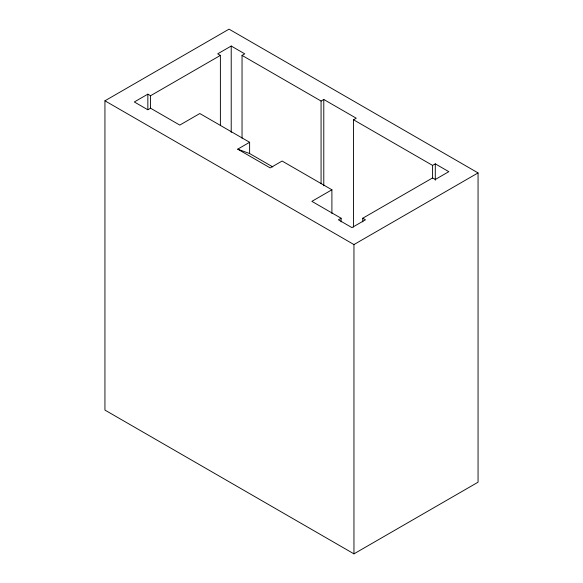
<?xml version="1.0" encoding="UTF-8"?>
<svg xmlns="http://www.w3.org/2000/svg" width="583" height="583" viewBox="0 0 583 583"><rect width="100%" height="100%" fill="white"/><g stroke="black" fill="none" stroke-linecap="round" stroke-linejoin="round"><path stroke-width="0.87" d="M104.94 100.801L229.046 29.15L478.06 172.911L478.06 482.199L353.954 553.85L104.94 410.089L104.94 100.801L353.954 244.569L478.06 172.911M220.389 125.411L220.389 55.4L150.56 95.721L147.849 94.154L134.316 101.967L147.849 109.786L150.56 108.219L179.79 125.097L199.816 113.532L249.619 142.288L249.619 153.54L272.822 166.935M242.04 138.142L242.04 55.4L244.751 53.84L231.218 46.028L217.685 53.84L220.389 55.4M331.902 213.429L331.902 189.788L282.099 161.039L270.191 167.911L237.711 149.161L249.619 142.288M242.04 55.4L321.073 101.034L323.784 99.467L356.257 118.218L353.553 119.785L353.553 227.071M331.902 189.788L311.869 201.354L341.106 218.231L341.106 221.868M341.106 218.231L338.395 219.791L351.928 227.603L365.461 219.791L362.757 218.231L362.757 221.868M353.553 119.785L432.586 165.412L435.29 163.852L448.83 171.664L435.29 179.477L432.586 177.917L362.757 218.231M237.711 149.161L249.619 153.54M435.29 163.852L435.29 180.213M432.586 165.412L432.586 178.143M353.954 244.569L353.954 553.85M323.784 99.467L323.784 185.846M321.073 101.034L321.073 183.769M231.218 46.028L231.218 132.399M150.56 95.721L150.56 108.445M147.849 94.154L147.849 109.611"/></g></svg>
